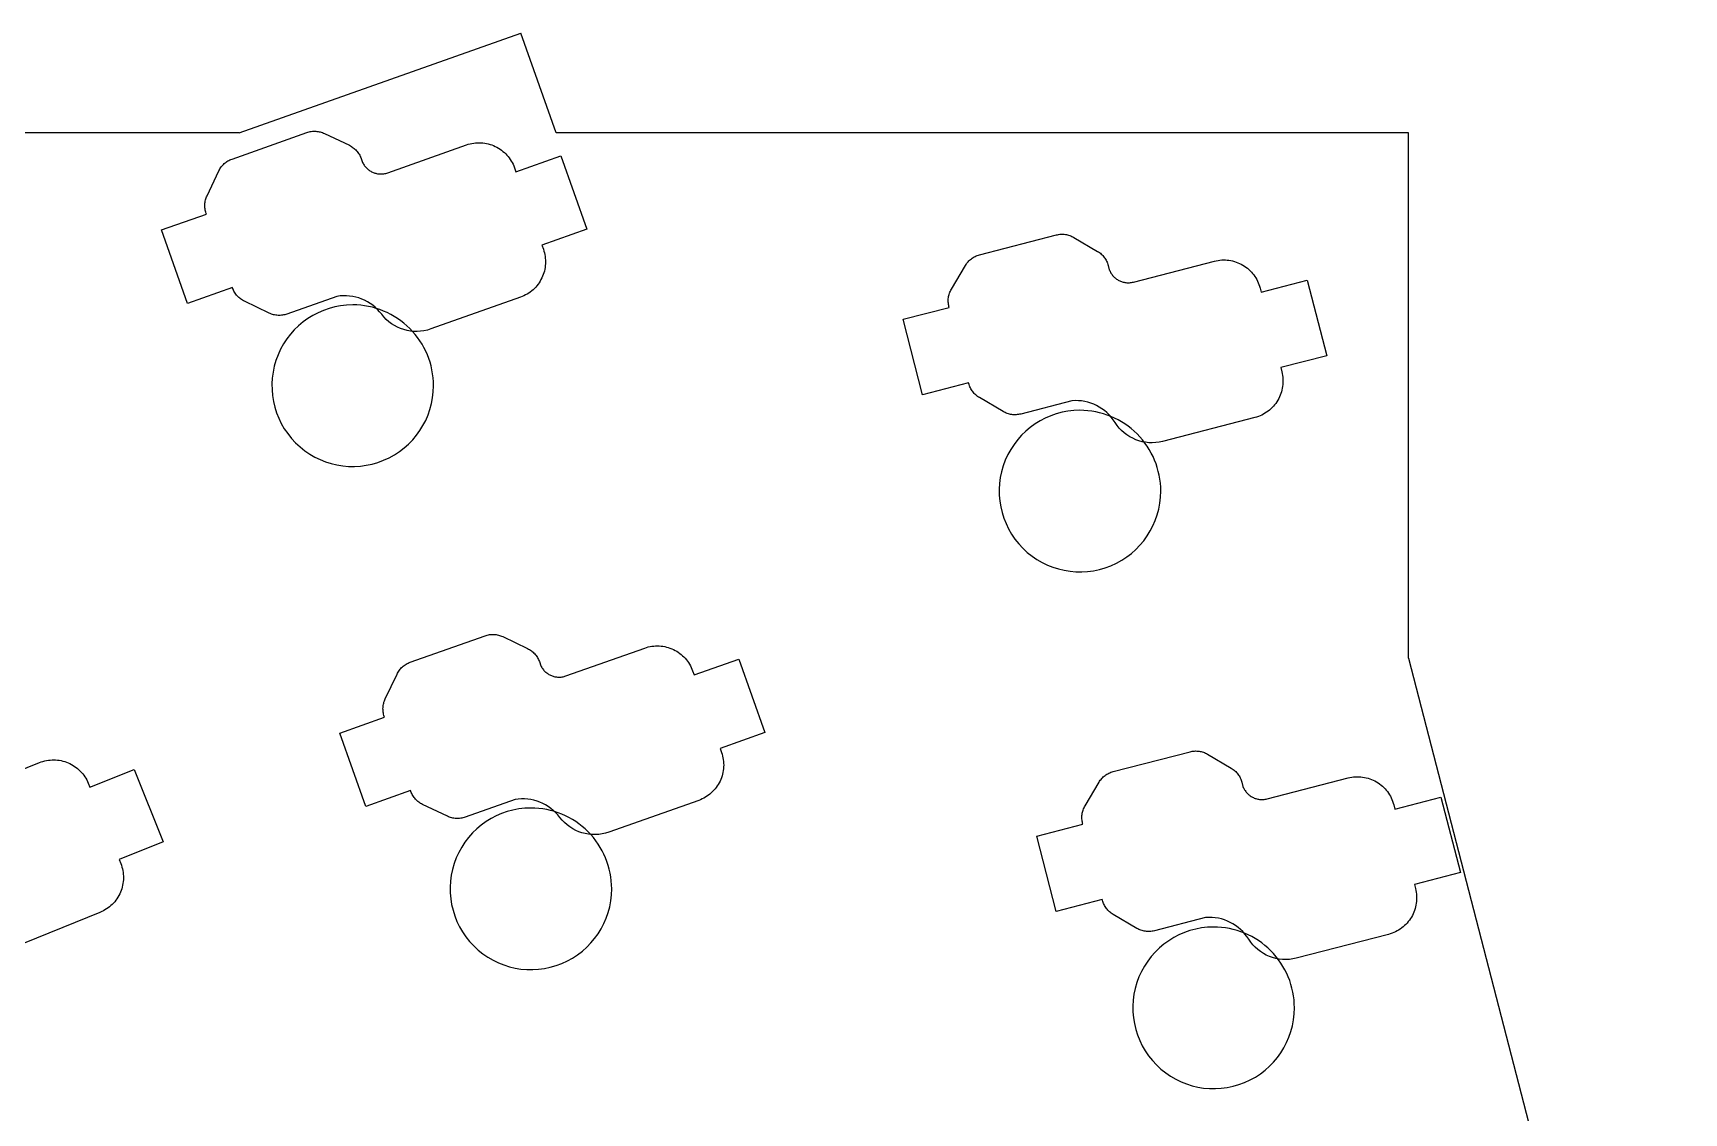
# Model space of a CAD drawing. Header units: millimetres. Extents: x 88 to 341, y 125 to 249.
# Drawn here: x 283.7 to 340.9, y 211.3 to 248.7 of the extents above; entities that cross this region are included whole.
import ezdxf

# ---------------------------------------------------------------- set-up
doc = ezdxf.new("R2010")
doc.units = ezdxf.units.MM
doc.layers.get('0').update_dxf_attribs({"linetype": 'CONTINUOUS'})

msp = doc.modelspace()

# ---------------------------------------------------------------- linework, layer by layer
at = {"color": 7}
for points in [[(290.8482, 245.2416), (300.6141, 248.6999)], [(290.8482, 245.2416), (300.6141, 248.6999)], [(301.8388, 245.2416), (300.6141, 248.6999)], [(301.8388, 245.2416), (300.6141, 248.6999)], [(290.8482, 245.2416), (138.4039, 245.2416)], [(290.8482, 245.2416), (138.4039, 245.2416)], [(331.3761, 227.0334), (331.3761, 245.2416), (301.8388, 245.2416)], [(331.3761, 227.0334), (331.3761, 245.2416), (301.8388, 245.2416)], [(331.3761, 227.0334), (340.9201, 190.1292)], [(331.3761, 227.0334), (340.9201, 190.1292)], [(281.2397, 222.3279), (283.9285, 223.4142), (283.9889, 223.4369), (284.05, 223.4564), (284.1118, 223.4729), (284.1742, 223.4863), (284.237, 223.4966), (284.3001, 223.5037), (284.3634, 223.5078), (284.4268, 223.5088), (284.4902, 223.5067), (284.5535, 223.5015), (284.6164, 223.4933), (284.679, 223.4819), (284.7412, 223.4674), (284.8027, 223.4499), (284.8635, 223.4292), (284.9234, 223.4055), (284.9822, 223.3789), (285.0392, 223.3495), (285.0946, 223.3174), (285.1481, 223.2828), (285.1998, 223.2456), (285.2495, 223.2061), (285.2972, 223.1642), (285.3427, 223.1201), (285.386, 223.0738), (285.4271, 223.0254), (285.4658, 222.975), (285.502, 222.9227), (285.5357, 222.8685), (285.5668, 222.8126), (285.5952, 222.755), (285.6208, 222.6959), (285.677, 222.5568), (287.2069, 223.1749), (288.2183, 220.6715), (286.6885, 220.0534), (286.7446, 219.9143), (286.7673, 219.8539), (286.7869, 219.7928), (286.8034, 219.731), (286.8167, 219.6686), (286.827, 219.6058), (286.8342, 219.5427), (286.8383, 219.4794), (286.8393, 219.416), (286.8372, 219.3526), (286.832, 219.2894), (286.8237, 219.2264), (286.8123, 219.1638), (286.7979, 219.1017), (286.7803, 219.0401), (286.7597, 218.9793), (286.736, 218.9194), (286.7093, 218.8607), (286.6799, 218.8036), (286.6478, 218.7482), (286.6132, 218.6947), (286.5761, 218.643), (286.5365, 218.5933), (286.4946, 218.5456), (286.4505, 218.5001), (286.4042, 218.4568), (286.3558, 218.4157), (286.3054, 218.377), (286.2531, 218.3408), (286.199, 218.3071), (286.143, 218.276), (286.0855, 218.2476), (286.0263, 218.222), (282.9666, 216.9858)], [(281.2397, 222.3279), (283.9285, 223.4142), (283.9889, 223.4369), (284.05, 223.4564), (284.1118, 223.4729), (284.1742, 223.4863), (284.237, 223.4966), (284.3001, 223.5037), (284.3634, 223.5078), (284.4268, 223.5088), (284.4902, 223.5067), (284.5535, 223.5015), (284.6164, 223.4933), (284.679, 223.4819), (284.7412, 223.4674), (284.8027, 223.4499), (284.8635, 223.4292), (284.9234, 223.4055), (284.9822, 223.3789), (285.0392, 223.3495), (285.0946, 223.3174), (285.1481, 223.2828), (285.1998, 223.2456), (285.2495, 223.2061), (285.2972, 223.1642), (285.3427, 223.1201), (285.386, 223.0738), (285.4271, 223.0254), (285.4658, 222.975), (285.502, 222.9227), (285.5357, 222.8685), (285.5668, 222.8126), (285.5952, 222.755), (285.6208, 222.6959), (285.677, 222.5568), (287.2069, 223.1749), (288.2183, 220.6715), (286.6885, 220.0534), (286.7446, 219.9143), (286.7673, 219.8539), (286.7869, 219.7928), (286.8034, 219.731), (286.8167, 219.6686), (286.827, 219.6058), (286.8342, 219.5427), (286.8383, 219.4794), (286.8393, 219.416), (286.8372, 219.3526), (286.832, 219.2894), (286.8237, 219.2264), (286.8123, 219.1638), (286.7979, 219.1017), (286.7803, 219.0401), (286.7597, 218.9793), (286.736, 218.9194), (286.7093, 218.8607), (286.6799, 218.8036), (286.6478, 218.7482), (286.6132, 218.6947), (286.5761, 218.643), (286.5365, 218.5933), (286.4946, 218.5456), (286.4505, 218.5001), (286.4042, 218.4568), (286.3558, 218.4157), (286.3054, 218.377), (286.2531, 218.3408), (286.199, 218.3071), (286.143, 218.276), (286.0855, 218.2476), (286.0263, 218.222), (282.9666, 216.9858)]]:
    msp.add_lwpolyline(points, dxfattribs=at)
for points in [[(293.5046, 245.295), (293.5435, 245.292), (293.5822, 245.2871), (293.6207, 245.2803), (293.6589, 245.2717), (293.6967, 245.2611), (293.734, 245.2487), (293.7709, 245.2344), (293.8071, 245.2182), (294.6678, 244.8077), (294.7031, 244.7897), (294.7374, 244.7701), (294.7706, 244.7489), (294.8026, 244.7261), (294.8334, 244.7019), (294.8629, 244.6763), (294.8911, 244.6492), (294.9179, 244.6209), (294.9433, 244.5913), (294.9672, 244.5604), (294.9896, 244.5284), (295.0105, 244.4953), (295.0298, 244.4611), (295.0474, 244.4259), (295.0633, 244.3897), (295.0775, 244.3526), (295.1279, 244.2102), (295.1432, 244.1805), (295.1598, 244.1519), (295.1776, 244.1242), (295.1965, 244.0976), (295.2164, 244.0721), (295.2374, 244.0476), (295.2594, 244.0243), (295.2824, 244.0021), (295.3062, 243.981), (295.3309, 243.9611), (295.3564, 243.9424), (295.3827, 243.9248), (295.4096, 243.9085), (295.4373, 243.8934), (295.4655, 243.8796), (295.4944, 243.8671), (295.5237, 243.8558), (295.5536, 243.8459), (295.5839, 243.8373), (295.6145, 243.83), (295.6456, 243.8241), (295.6769, 243.8196), (295.7084, 243.8165), (295.7402, 243.8148), (295.7722, 243.8146), (295.8042, 243.8158), (295.8363, 243.8186), (295.8684, 243.8228), (295.9006, 243.8285), (295.9326, 243.8358), (295.9645, 243.8446), (295.9963, 243.8551), (298.7299, 244.8231), (298.7912, 244.8431), (298.8532, 244.86), (298.9156, 244.8737), (298.9785, 244.8844), (299.0417, 244.8919), (299.1051, 244.8963), (299.1685, 244.8977), (299.2319, 244.8959), (299.2951, 244.891), (299.3581, 244.8831), (299.4206, 244.8721), (299.4827, 244.858), (299.5441, 244.8408), (299.6048, 244.8206), (299.6647, 244.7973), (299.7235, 244.771), (299.781, 244.7418), (299.8368, 244.71), (299.8907, 244.6755), (299.9427, 244.6386), (299.9927, 244.5992), (300.0406, 244.5575), (300.0864, 244.5136), (300.13, 244.4675), (300.1712, 244.4194), (300.2101, 244.3693), (300.2466, 244.3172), (300.2805, 244.2634), (300.3118, 244.2078), (300.3404, 244.1506), (300.3663, 244.0918), (300.3893, 244.0316), (300.4394, 243.8902), (301.9947, 244.441), (302.896, 241.8959), (301.3406, 241.3451), (301.3907, 241.2037), (301.4107, 241.1424), (301.4276, 241.0804), (301.4414, 241.018), (301.452, 240.9551), (301.4595, 240.8919), (301.464, 240.8285), (301.4653, 240.7651), (301.4635, 240.7017), (301.4586, 240.6385), (301.4507, 240.5755), (301.4397, 240.513), (301.4256, 240.4509), (301.4084, 240.3895), (301.3882, 240.3288), (301.365, 240.2689), (301.3386, 240.2101), (301.3094, 240.1526), (301.2776, 240.0968), (301.2431, 240.0429), (301.2062, 239.9909), (301.1668, 239.9409), (301.1252, 239.893), (301.0812, 239.8472), (301.0352, 239.8036), (300.987, 239.7624), (300.9369, 239.7235), (300.8848, 239.687), (300.831, 239.6531), (300.7754, 239.6218), (300.7182, 239.5932), (300.6595, 239.5673), (300.5992, 239.5443), (297.4885, 238.4427), (297.372, 238.4067), (297.2543, 238.3805), (297.1361, 238.3639), (297.0178, 238.3568), (296.9, 238.3591), (296.7832, 238.3705), (296.668, 238.3909), (296.5548, 238.4202), (296.4443, 238.4582), (296.3368, 238.5047), (296.2331, 238.5596), (296.1336, 238.6226), (296.0388, 238.6938), (295.9493, 238.7728), (295.8657, 238.8596), (295.7883, 238.9539), (295.7177, 239.041), (295.642, 239.1223), (295.5613, 239.1976), (295.4762, 239.2669), (295.387, 239.3299), (295.294, 239.3865), (295.1975, 239.4367), (295.098, 239.4802), (294.9959, 239.5168), (294.8913, 239.5466), (294.7848, 239.5693), (294.6766, 239.5847), (294.5672, 239.5928), (294.4569, 239.5933), (294.3459, 239.5863), (294.2348, 239.5714), (292.5047, 238.9587), (292.467, 238.9464), (292.4288, 238.936), (292.3904, 238.9275), (292.3517, 238.921), (292.3128, 238.9163), (292.2738, 238.9136), (292.2348, 238.9128), (292.1958, 238.9139), (292.1569, 238.9169), (292.1181, 238.9218), (292.0796, 238.9286), (292.0414, 238.9372), (292.0036, 238.9478), (291.9663, 238.9602), (291.9295, 238.9746), (291.8932, 238.9907), (291.0326, 239.4013), (290.9972, 239.4192), (290.9629, 239.4388), (290.9297, 239.46), (290.8977, 239.4828), (290.867, 239.507), (290.8375, 239.5326), (290.8093, 239.5597), (290.7825, 239.588), (290.7571, 239.6177), (290.7331, 239.6485), (290.7107, 239.6805), (290.6898, 239.7137), (290.6706, 239.7478), (290.6529, 239.7831), (290.637, 239.8192), (290.6229, 239.8563), (290.6143, 239.8805), (289.0589, 239.3298), (288.1576, 241.8749), (289.713, 242.4257), (289.7044, 242.4499), (289.6921, 242.4877), (289.6817, 242.5258), (289.6732, 242.5642), (289.6667, 242.6029), (289.6621, 242.6418), (289.6593, 242.6808), (289.6585, 242.7198), (289.6596, 242.7588), (289.6626, 242.7978), (289.6675, 242.8365), (289.6743, 242.875), (289.6829, 242.9132), (289.6935, 242.951), (289.7059, 242.9883), (289.7203, 243.0252), (289.7364, 243.0614), (290.147, 243.922), (290.1649, 243.9574), (290.1845, 243.9917), (290.2057, 244.0249), (290.2285, 244.0569), (290.2527, 244.0877), (290.2783, 244.1172), (290.3054, 244.1453), (290.3337, 244.1722), (290.3634, 244.1976), (290.3942, 244.2215), (290.4262, 244.2439), (290.4594, 244.2648), (290.4936, 244.2841), (290.5288, 244.3017), (290.5649, 244.3176), (290.602, 244.3318), (293.1956, 245.2502), (293.2334, 245.2625), (293.2715, 245.2729), (293.3099, 245.2814), (293.3486, 245.2879), (293.3875, 245.2926), (293.4265, 245.2953), (293.4655, 245.2961)], [(293.5046, 245.295), (293.5435, 245.292), (293.5822, 245.2871), (293.6207, 245.2803), (293.6589, 245.2717), (293.6967, 245.2611), (293.734, 245.2487), (293.7709, 245.2344), (293.8071, 245.2182), (294.6678, 244.8077), (294.7031, 244.7897), (294.7374, 244.7701), (294.7706, 244.7489), (294.8026, 244.7261), (294.8334, 244.7019), (294.8629, 244.6763), (294.8911, 244.6492), (294.9179, 244.6209), (294.9433, 244.5913), (294.9672, 244.5604), (294.9896, 244.5284), (295.0105, 244.4953), (295.0298, 244.4611), (295.0474, 244.4259), (295.0633, 244.3897), (295.0775, 244.3526), (295.1279, 244.2102), (295.1432, 244.1805), (295.1598, 244.1519), (295.1776, 244.1242), (295.1965, 244.0976), (295.2164, 244.0721), (295.2374, 244.0476), (295.2594, 244.0243), (295.2824, 244.0021), (295.3062, 243.981), (295.3309, 243.9611), (295.3564, 243.9424), (295.3827, 243.9248), (295.4096, 243.9085), (295.4373, 243.8934), (295.4655, 243.8796), (295.4944, 243.8671), (295.5237, 243.8558), (295.5536, 243.8459), (295.5839, 243.8373), (295.6145, 243.83), (295.6456, 243.8241), (295.6769, 243.8196), (295.7084, 243.8165), (295.7402, 243.8148), (295.7722, 243.8146), (295.8042, 243.8158), (295.8363, 243.8186), (295.8684, 243.8228), (295.9006, 243.8285), (295.9326, 243.8358), (295.9645, 243.8446), (295.9963, 243.8551), (298.7299, 244.8231), (298.7912, 244.8431), (298.8532, 244.86), (298.9156, 244.8737), (298.9785, 244.8844), (299.0417, 244.8919), (299.1051, 244.8963), (299.1685, 244.8977), (299.2319, 244.8959), (299.2951, 244.891), (299.3581, 244.8831), (299.4206, 244.8721), (299.4827, 244.858), (299.5441, 244.8408), (299.6048, 244.8206), (299.6647, 244.7973), (299.7235, 244.771), (299.781, 244.7418), (299.8368, 244.71), (299.8907, 244.6755), (299.9427, 244.6386), (299.9927, 244.5992), (300.0406, 244.5575), (300.0864, 244.5136), (300.13, 244.4675), (300.1712, 244.4194), (300.2101, 244.3693), (300.2466, 244.3172), (300.2805, 244.2634), (300.3118, 244.2078), (300.3404, 244.1506), (300.3663, 244.0918), (300.3893, 244.0316), (300.4394, 243.8902), (301.9947, 244.441), (302.896, 241.8959), (301.3406, 241.3451), (301.3907, 241.2037), (301.4107, 241.1424), (301.4276, 241.0804), (301.4414, 241.018), (301.452, 240.9551), (301.4595, 240.8919), (301.464, 240.8285), (301.4653, 240.7651), (301.4635, 240.7017), (301.4586, 240.6385), (301.4507, 240.5755), (301.4397, 240.513), (301.4256, 240.4509), (301.4084, 240.3895), (301.3882, 240.3288), (301.365, 240.2689), (301.3386, 240.2101), (301.3094, 240.1526), (301.2776, 240.0968), (301.2431, 240.0429), (301.2062, 239.9909), (301.1668, 239.9409), (301.1252, 239.893), (301.0812, 239.8472), (301.0352, 239.8036), (300.987, 239.7624), (300.9369, 239.7235), (300.8848, 239.687), (300.831, 239.6531), (300.7754, 239.6218), (300.7182, 239.5932), (300.6595, 239.5673), (300.5992, 239.5443), (297.4885, 238.4427), (297.372, 238.4067), (297.2543, 238.3805), (297.1361, 238.3639), (297.0178, 238.3568), (296.9, 238.3591), (296.7832, 238.3705), (296.668, 238.3909), (296.5548, 238.4202), (296.4443, 238.4582), (296.3368, 238.5047), (296.2331, 238.5596), (296.1336, 238.6226), (296.0388, 238.6938), (295.9493, 238.7728), (295.8657, 238.8596), (295.7883, 238.9539), (295.7177, 239.041), (295.642, 239.1223), (295.5613, 239.1976), (295.4762, 239.2669), (295.387, 239.3299), (295.294, 239.3865), (295.1975, 239.4367), (295.098, 239.4802), (294.9959, 239.5168), (294.8913, 239.5466), (294.7848, 239.5693), (294.6766, 239.5847), (294.5672, 239.5928), (294.4569, 239.5933), (294.3459, 239.5863), (294.2348, 239.5714), (292.5047, 238.9587), (292.467, 238.9464), (292.4288, 238.936), (292.3904, 238.9275), (292.3517, 238.921), (292.3128, 238.9163), (292.2738, 238.9136), (292.2348, 238.9128), (292.1958, 238.9139), (292.1569, 238.9169), (292.1181, 238.9218), (292.0796, 238.9286), (292.0414, 238.9372), (292.0036, 238.9478), (291.9663, 238.9602), (291.9295, 238.9746), (291.8932, 238.9907), (291.0326, 239.4013), (290.9972, 239.4192), (290.9629, 239.4388), (290.9297, 239.46), (290.8977, 239.4828), (290.867, 239.507), (290.8375, 239.5326), (290.8093, 239.5597), (290.7825, 239.588), (290.7571, 239.6177), (290.7331, 239.6485), (290.7107, 239.6805), (290.6898, 239.7137), (290.6706, 239.7478), (290.6529, 239.7831), (290.637, 239.8192), (290.6229, 239.8563), (290.6143, 239.8805), (289.0589, 239.3298), (288.1576, 241.8749), (289.713, 242.4257), (289.7044, 242.4499), (289.6921, 242.4877), (289.6817, 242.5258), (289.6732, 242.5642), (289.6667, 242.6029), (289.6621, 242.6418), (289.6593, 242.6808), (289.6585, 242.7198), (289.6596, 242.7588), (289.6626, 242.7978), (289.6675, 242.8365), (289.6743, 242.875), (289.6829, 242.9132), (289.6935, 242.951), (289.7059, 242.9883), (289.7203, 243.0252), (289.7364, 243.0614), (290.147, 243.922), (290.1649, 243.9574), (290.1845, 243.9917), (290.2057, 244.0249), (290.2285, 244.0569), (290.2527, 244.0877), (290.2783, 244.1172), (290.3054, 244.1453), (290.3337, 244.1722), (290.3634, 244.1976), (290.3942, 244.2215), (290.4262, 244.2439), (290.4594, 244.2648), (290.4936, 244.2841), (290.5288, 244.3017), (290.5649, 244.3176), (290.602, 244.3318), (293.1956, 245.2502), (293.2334, 245.2625), (293.2715, 245.2729), (293.3099, 245.2814), (293.3486, 245.2879), (293.3875, 245.2926), (293.4265, 245.2953), (293.4655, 245.2961)], [(319.404, 241.7264), (319.443, 241.7238), (319.4818, 241.7194), (319.5203, 241.713), (319.5584, 241.7047), (319.5962, 241.6946), (319.6335, 241.6827), (319.6702, 241.6688), (319.7063, 241.6532), (319.7418, 241.6357), (319.7765, 241.6164), (320.5981, 241.1325), (320.6317, 241.1115), (320.6642, 241.089), (320.6954, 241.065), (320.7253, 241.0395), (320.7538, 241.0127), (320.781, 240.9846), (320.8067, 240.9552), (320.8309, 240.9246), (320.8537, 240.8929), (320.8748, 240.8601), (320.8944, 240.8262), (320.9123, 240.7914), (320.9285, 240.7557), (320.943, 240.719), (320.9557, 240.6816), (320.9666, 240.6435), (321.0044, 240.4972), (321.0171, 240.4663), (321.0311, 240.4363), (321.0464, 240.4072), (321.0629, 240.3791), (321.0805, 240.3519), (321.0993, 240.3257), (321.1192, 240.3005), (321.1401, 240.2764), (321.162, 240.2533), (321.1849, 240.2314), (321.2087, 240.2105), (321.2333, 240.1907), (321.2587, 240.1721), (321.285, 240.1547), (321.3119, 240.1384), (321.3396, 240.1234), (321.3678, 240.1097), (321.3967, 240.0972), (321.4261, 240.0859), (321.456, 240.076), (321.4864, 240.0675), (321.5172, 240.0602), (321.5484, 240.0544), (321.5799, 240.05), (321.6117, 240.047), (321.6437, 240.0454), (321.676, 240.0453), (321.7083, 240.0467), (321.7408, 240.0496), (321.7734, 240.0541), (321.8059, 240.0601), (321.8385, 240.0677), (324.6461, 240.7938), (324.7089, 240.8084), (324.7721, 240.8198), (324.8355, 240.8281), (324.8991, 240.8332), (324.9627, 240.8352), (325.0262, 240.8341), (325.0895, 240.8299), (325.1525, 240.8226), (325.2151, 240.8122), (325.2771, 240.7988), (325.3385, 240.7824), (325.3991, 240.7629), (325.4588, 240.7405), (325.5175, 240.7151), (325.5751, 240.6867), (325.6314, 240.6553), (325.6861, 240.6212), (325.7389, 240.5846), (325.7896, 240.5456), (325.8382, 240.5043), (325.8845, 240.4607), (325.9287, 240.415), (325.9704, 240.3673), (326.0098, 240.3176), (326.0467, 240.266), (326.0811, 240.2127), (326.1129, 240.1577), (326.142, 240.1011), (326.1683, 240.043), (326.1919, 239.9835), (326.2125, 239.9227), (326.2302, 239.8607), (326.2678, 239.7155), (327.8652, 240.1286), (328.5412, 237.5146), (326.9438, 237.1015), (326.9813, 236.9563), (326.9959, 236.8935), (327.0073, 236.8303), (327.0156, 236.7669), (327.0207, 236.7033), (327.0227, 236.6397), (327.0216, 236.5762), (327.0174, 236.5129), (327.0101, 236.4499), (326.9997, 236.3873), (326.9863, 236.3253), (326.9699, 236.2639), (326.9505, 236.2033), (326.928, 236.1436), (326.9026, 236.0849), (326.8742, 236.0273), (326.8429, 235.971), (326.8088, 235.9163), (326.7722, 235.8635), (326.7332, 235.8128), (326.6918, 235.7642), (326.6483, 235.7179), (326.6026, 235.6737), (326.5548, 235.6319), (326.5051, 235.5926), (326.4535, 235.5556), (326.4002, 235.5213), (326.3452, 235.4895), (326.2886, 235.4604), (326.2305, 235.434), (326.171, 235.4105), (326.1102, 235.3899), (326.0482, 235.3722), (322.8534, 234.5459), (322.7341, 234.5202), (322.6146, 234.5043), (322.4954, 234.4981), (322.377, 234.5014), (322.2598, 234.5139), (322.1444, 234.5354), (322.0314, 234.5658), (321.9212, 234.6049), (321.8144, 234.6523), (321.7115, 234.708), (321.6129, 234.7717), (321.5193, 234.8432), (321.4311, 234.9224), (321.3488, 235.0089), (321.273, 235.1026), (321.2042, 235.2033), (321.1415, 235.2962), (321.0731, 235.3838), (320.9993, 235.4659), (320.9205, 235.5423), (320.8371, 235.6129), (320.7494, 235.6774), (320.6577, 235.7358), (320.5624, 235.7878), (320.4638, 235.8332), (320.3622, 235.8719), (320.2581, 235.9038), (320.1517, 235.9286), (320.0434, 235.9462), (319.9335, 235.9564), (319.8224, 235.959), (319.7104, 235.9539), (317.9335, 235.4943), (317.8948, 235.4853), (317.8559, 235.4783), (317.8169, 235.4732), (317.7778, 235.4701), (317.7386, 235.4688), (317.6995, 235.4695), (317.6606, 235.4721), (317.6218, 235.4766), (317.5833, 235.483), (317.5451, 235.4912), (317.5074, 235.5013), (317.4701, 235.5133), (317.4334, 235.5271), (317.3972, 235.5428), (317.3618, 235.5602), (317.3271, 235.5795), (316.5055, 236.0635), (316.4718, 236.0845), (316.4394, 236.107), (316.4082, 236.131), (316.3783, 236.1564), (316.3497, 236.1832), (316.3226, 236.2114), (316.2969, 236.2407), (316.2726, 236.2713), (316.2499, 236.3031), (316.2288, 236.3359), (316.2092, 236.3697), (316.1913, 236.4046), (316.1751, 236.4403), (316.1606, 236.4769), (316.1479, 236.5143), (316.137, 236.5525), (316.1306, 236.5774), (314.5331, 236.1643), (313.8571, 238.7783), (315.4546, 239.1914), (315.4481, 239.2163), (315.4391, 239.255), (315.4321, 239.2938), (315.427, 239.3329), (315.4239, 239.372), (315.4226, 239.4111), (315.4233, 239.4502), (315.4259, 239.4892), (315.4304, 239.528), (315.4368, 239.5665), (315.445, 239.6046), (315.4551, 239.6424), (315.4671, 239.6797), (315.4809, 239.7164), (315.4966, 239.7525), (315.514, 239.788), (315.5333, 239.8226), (316.0173, 240.6443), (316.0383, 240.6779), (316.0608, 240.7104), (316.0848, 240.7416), (316.1102, 240.7715), (316.137, 240.8), (316.1652, 240.8272), (316.1946, 240.8529), (316.2251, 240.8771), (316.2569, 240.8999), (316.2897, 240.921), (316.3235, 240.9406), (316.3584, 240.9585), (316.3941, 240.9747), (316.4307, 240.9892), (316.4681, 241.0019), (316.5063, 241.0127), (319.1701, 241.7017), (319.2088, 241.7106), (319.2477, 241.7177), (319.2867, 241.7227), (319.3258, 241.7259), (319.3649, 241.7271)], [(319.404, 241.7264), (319.443, 241.7238), (319.4818, 241.7194), (319.5203, 241.713), (319.5584, 241.7047), (319.5962, 241.6946), (319.6335, 241.6827), (319.6702, 241.6688), (319.7063, 241.6532), (319.7418, 241.6357), (319.7765, 241.6164), (320.5981, 241.1325), (320.6317, 241.1115), (320.6642, 241.089), (320.6954, 241.065), (320.7253, 241.0395), (320.7538, 241.0127), (320.781, 240.9846), (320.8067, 240.9552), (320.8309, 240.9246), (320.8537, 240.8929), (320.8748, 240.8601), (320.8944, 240.8262), (320.9123, 240.7914), (320.9285, 240.7557), (320.943, 240.719), (320.9557, 240.6816), (320.9666, 240.6435), (321.0044, 240.4972), (321.0171, 240.4663), (321.0311, 240.4363), (321.0464, 240.4072), (321.0629, 240.3791), (321.0805, 240.3519), (321.0993, 240.3257), (321.1192, 240.3005), (321.1401, 240.2764), (321.162, 240.2533), (321.1849, 240.2314), (321.2087, 240.2105), (321.2333, 240.1907), (321.2587, 240.1721), (321.285, 240.1547), (321.3119, 240.1384), (321.3396, 240.1234), (321.3678, 240.1097), (321.3967, 240.0972), (321.4261, 240.0859), (321.456, 240.076), (321.4864, 240.0675), (321.5172, 240.0602), (321.5484, 240.0544), (321.5799, 240.05), (321.6117, 240.047), (321.6437, 240.0454), (321.676, 240.0453), (321.7083, 240.0467), (321.7408, 240.0496), (321.7734, 240.0541), (321.8059, 240.0601), (321.8385, 240.0677), (324.6461, 240.7938), (324.7089, 240.8084), (324.7721, 240.8198), (324.8355, 240.8281), (324.8991, 240.8332), (324.9627, 240.8352), (325.0262, 240.8341), (325.0895, 240.8299), (325.1525, 240.8226), (325.2151, 240.8122), (325.2771, 240.7988), (325.3385, 240.7824), (325.3991, 240.7629), (325.4588, 240.7405), (325.5175, 240.7151), (325.5751, 240.6867), (325.6314, 240.6553), (325.6861, 240.6212), (325.7389, 240.5846), (325.7896, 240.5456), (325.8382, 240.5043), (325.8845, 240.4607), (325.9287, 240.415), (325.9704, 240.3673), (326.0098, 240.3176), (326.0467, 240.266), (326.0811, 240.2127), (326.1129, 240.1577), (326.142, 240.1011), (326.1683, 240.043), (326.1919, 239.9835), (326.2125, 239.9227), (326.2302, 239.8607), (326.2678, 239.7155), (327.8652, 240.1286), (328.5412, 237.5146), (326.9438, 237.1015), (326.9813, 236.9563), (326.9959, 236.8935), (327.0073, 236.8303), (327.0156, 236.7669), (327.0207, 236.7033), (327.0227, 236.6397), (327.0216, 236.5762), (327.0174, 236.5129), (327.0101, 236.4499), (326.9997, 236.3873), (326.9863, 236.3253), (326.9699, 236.2639), (326.9505, 236.2033), (326.928, 236.1436), (326.9026, 236.0849), (326.8742, 236.0273), (326.8429, 235.971), (326.8088, 235.9163), (326.7722, 235.8635), (326.7332, 235.8128), (326.6918, 235.7642), (326.6483, 235.7179), (326.6026, 235.6737), (326.5548, 235.6319), (326.5051, 235.5926), (326.4535, 235.5556), (326.4002, 235.5213), (326.3452, 235.4895), (326.2886, 235.4604), (326.2305, 235.434), (326.171, 235.4105), (326.1102, 235.3899), (326.0482, 235.3722), (322.8534, 234.5459), (322.7341, 234.5202), (322.6146, 234.5043), (322.4954, 234.4981), (322.377, 234.5014), (322.2598, 234.5139), (322.1444, 234.5354), (322.0314, 234.5658), (321.9212, 234.6049), (321.8144, 234.6523), (321.7115, 234.708), (321.6129, 234.7717), (321.5193, 234.8432), (321.4311, 234.9224), (321.3488, 235.0089), (321.273, 235.1026), (321.2042, 235.2033), (321.1415, 235.2962), (321.0731, 235.3838), (320.9993, 235.4659), (320.9205, 235.5423), (320.8371, 235.6129), (320.7494, 235.6774), (320.6577, 235.7358), (320.5624, 235.7878), (320.4638, 235.8332), (320.3622, 235.8719), (320.2581, 235.9038), (320.1517, 235.9286), (320.0434, 235.9462), (319.9335, 235.9564), (319.8224, 235.959), (319.7104, 235.9539), (317.9335, 235.4943), (317.8948, 235.4853), (317.8559, 235.4783), (317.8169, 235.4732), (317.7778, 235.4701), (317.7386, 235.4688), (317.6995, 235.4695), (317.6606, 235.4721), (317.6218, 235.4766), (317.5833, 235.483), (317.5451, 235.4912), (317.5074, 235.5013), (317.4701, 235.5133), (317.4334, 235.5271), (317.3972, 235.5428), (317.3618, 235.5602), (317.3271, 235.5795), (316.5055, 236.0635), (316.4718, 236.0845), (316.4394, 236.107), (316.4082, 236.131), (316.3783, 236.1564), (316.3497, 236.1832), (316.3226, 236.2114), (316.2969, 236.2407), (316.2726, 236.2713), (316.2499, 236.3031), (316.2288, 236.3359), (316.2092, 236.3697), (316.1913, 236.4046), (316.1751, 236.4403), (316.1606, 236.4769), (316.1479, 236.5143), (316.137, 236.5525), (316.1306, 236.5774), (314.5331, 236.1643), (313.8571, 238.7783), (315.4546, 239.1914), (315.4481, 239.2163), (315.4391, 239.255), (315.4321, 239.2938), (315.427, 239.3329), (315.4239, 239.372), (315.4226, 239.4111), (315.4233, 239.4502), (315.4259, 239.4892), (315.4304, 239.528), (315.4368, 239.5665), (315.445, 239.6046), (315.4551, 239.6424), (315.4671, 239.6797), (315.4809, 239.7164), (315.4966, 239.7525), (315.514, 239.788), (315.5333, 239.8226), (316.0173, 240.6443), (316.0383, 240.6779), (316.0608, 240.7104), (316.0848, 240.7416), (316.1102, 240.7715), (316.137, 240.8), (316.1652, 240.8272), (316.1946, 240.8529), (316.2251, 240.8771), (316.2569, 240.8999), (316.2897, 240.921), (316.3235, 240.9406), (316.3584, 240.9585), (316.3941, 240.9747), (316.4307, 240.9892), (316.4681, 241.0019), (316.5063, 241.0127), (319.1701, 241.7017), (319.2088, 241.7106), (319.2477, 241.7177), (319.2867, 241.7227), (319.3258, 241.7259), (319.3649, 241.7271)], [(294.7842, 239.2773)], [(294.7842, 239.2773)], [(319.988, 235.6237)], [(319.988, 235.6237)], [(299.68, 227.8561), (299.7189, 227.8531), (299.7576, 227.8483), (299.7961, 227.8415), (299.8343, 227.8328), (299.8721, 227.8222), (299.9095, 227.8098), (299.9463, 227.7955), (299.9825, 227.7793), (300.8432, 227.3688), (300.8786, 227.3508), (300.9129, 227.3312), (300.946, 227.31), (300.978, 227.2873), (301.0088, 227.2631), (301.0383, 227.2374), (301.0665, 227.2104), (301.0933, 227.182), (301.1187, 227.1524), (301.1426, 227.1215), (301.1651, 227.0895), (301.1859, 227.0564), (301.2052, 227.0222), (301.2228, 226.987), (301.2387, 226.9508), (301.2529, 226.9138), (301.3033, 226.7713), (301.3187, 226.7417), (301.3353, 226.713), (301.353, 226.6853), (301.3719, 226.6588), (301.3919, 226.6332), (301.4129, 226.6088), (301.4349, 226.5854), (301.4578, 226.5632), (301.4816, 226.5422), (301.5063, 226.5222), (301.5318, 226.5035), (301.5581, 226.486), (301.5851, 226.4697), (301.6127, 226.4546), (301.641, 226.4408), (301.6698, 226.4282), (301.6992, 226.417), (301.729, 226.407), (301.7593, 226.3984), (301.79, 226.3911), (301.821, 226.3852), (301.8523, 226.3807), (301.8839, 226.3776), (301.9156, 226.376), (301.9476, 226.3757), (301.9796, 226.377), (302.0117, 226.3797), (302.0439, 226.3839), (302.076, 226.3897), (302.108, 226.3969), (302.1399, 226.4058), (302.1717, 226.4162), (304.9053, 227.3842), (304.9666, 227.4042), (305.0286, 227.4211), (305.0911, 227.4349), (305.1539, 227.4455), (305.2171, 227.453), (305.2805, 227.4575), (305.3439, 227.4588), (305.4073, 227.457), (305.4706, 227.4521), (305.5335, 227.4442), (305.5961, 227.4332), (305.6581, 227.4191), (305.7196, 227.4019), (305.7802, 227.3817), (305.8401, 227.3585), (305.899, 227.3322), (305.9565, 227.303), (306.0122, 227.2711), (306.0661, 227.2367), (306.1181, 227.1997), (306.1681, 227.1603), (306.216, 227.1187), (306.2618, 227.0747), (306.3054, 227.0287), (306.3467, 226.9805), (306.3855, 226.9304), (306.422, 226.8784), (306.4559, 226.8245), (306.4872, 226.7689), (306.5158, 226.7117), (306.5417, 226.653), (306.5647, 226.5927), (306.6148, 226.4513), (308.1702, 227.0021), (309.0714, 224.457), (307.5161, 223.9062), (307.5661, 223.7648), (307.5862, 223.7035), (307.603, 223.6416), (307.6168, 223.5791), (307.6274, 223.5162), (307.635, 223.453), (307.6394, 223.3897), (307.6407, 223.3262), (307.6389, 223.2628), (307.6341, 223.1996), (307.6261, 223.1367), (307.6151, 223.0741), (307.601, 223.012), (307.5839, 222.9506), (307.5636, 222.8899), (307.5404, 222.8301), (307.5141, 222.7712), (307.4849, 222.7137), (307.453, 222.658), (307.4186, 222.6041), (307.3816, 222.5521), (307.3423, 222.5021), (307.3006, 222.4541), (307.2567, 222.4084), (307.2106, 222.3648), (307.1624, 222.3235), (307.1123, 222.2846), (307.0603, 222.2482), (307.0064, 222.2143), (306.9509, 222.1829), (306.8937, 222.1543), (306.8349, 222.1285), (306.7747, 222.1054), (303.6639, 221.0039), (303.5474, 220.9678), (303.4298, 220.9416), (303.3115, 220.925), (303.1932, 220.9179), (303.0754, 220.9202), (302.9586, 220.9316), (302.8434, 220.952), (302.7302, 220.9813), (302.6197, 221.0193), (302.5123, 221.0658), (302.4085, 221.1207), (302.309, 221.1838), (302.2143, 221.2549), (302.1248, 221.3339), (302.0411, 221.4207), (301.9638, 221.515), (301.8932, 221.6021), (301.8174, 221.6834), (301.7368, 221.7587), (301.6517, 221.828), (301.5624, 221.891), (301.4694, 221.9477), (301.373, 221.9978), (301.2735, 222.0413), (301.1713, 222.078), (301.0667, 222.1077), (300.9602, 222.1304), (300.8521, 222.1458), (300.7426, 222.1539), (300.6323, 222.1545), (300.5214, 222.1474), (300.4103, 222.1325), (298.6801, 221.5198), (298.6424, 221.5075), (298.6043, 221.4971), (298.5658, 221.4887), (298.5271, 221.4821), (298.4882, 221.4775), (298.4492, 221.4748), (298.4102, 221.4739), (298.3712, 221.475), (298.3323, 221.478), (298.2935, 221.4829), (298.255, 221.4897), (298.2169, 221.4984), (298.1791, 221.5089), (298.1417, 221.5214), (298.1049, 221.5357), (298.0687, 221.5519), (297.208, 221.9624), (297.1726, 221.9804), (297.1383, 222), (297.1051, 222.0212), (297.0731, 222.0439), (297.0424, 222.0681), (297.0129, 222.0938), (296.9847, 222.1208), (296.9579, 222.1492), (296.9325, 222.1788), (296.9086, 222.2096), (296.8861, 222.2417), (296.8653, 222.2748), (296.846, 222.309), (296.8284, 222.3442), (296.8125, 222.3803), (296.7983, 222.4174), (296.7897, 222.4417), (295.2343, 221.8909), (294.3331, 224.436), (295.8884, 224.9868), (295.8798, 225.0111), (295.8675, 225.0488), (295.8571, 225.0869), (295.8487, 225.1254), (295.8421, 225.1641), (295.8375, 225.2029), (295.8348, 225.2419), (295.8339, 225.281), (295.835, 225.32), (295.838, 225.3589), (295.8429, 225.3976), (295.8497, 225.4361), (295.8584, 225.4743), (295.8689, 225.5121), (295.8814, 225.5495), (295.8957, 225.5863), (295.9119, 225.6225), (296.3224, 226.4832), (296.3404, 226.5186), (296.36, 226.5529), (296.3812, 226.586), (296.4039, 226.618), (296.4281, 226.6488), (296.4538, 226.6783), (296.4808, 226.7065), (296.5092, 226.7333), (296.5388, 226.7587), (296.5696, 226.7826), (296.6017, 226.8051), (296.6348, 226.8259), (296.669, 226.8452), (296.7042, 226.8628), (296.7403, 226.8787), (296.7774, 226.8929), (299.3711, 227.8113), (299.4088, 227.8237), (299.4469, 227.8341), (299.4853, 227.8425), (299.524, 227.8491), (299.5629, 227.8537), (299.6019, 227.8564), (299.641, 227.8572)], [(299.68, 227.8561), (299.7189, 227.8531), (299.7576, 227.8483), (299.7961, 227.8415), (299.8343, 227.8328), (299.8721, 227.8222), (299.9095, 227.8098), (299.9463, 227.7955), (299.9825, 227.7793), (300.8432, 227.3688), (300.8786, 227.3508), (300.9129, 227.3312), (300.946, 227.31), (300.978, 227.2873), (301.0088, 227.2631), (301.0383, 227.2374), (301.0665, 227.2104), (301.0933, 227.182), (301.1187, 227.1524), (301.1426, 227.1215), (301.1651, 227.0895), (301.1859, 227.0564), (301.2052, 227.0222), (301.2228, 226.987), (301.2387, 226.9508), (301.2529, 226.9138), (301.3033, 226.7713), (301.3187, 226.7417), (301.3353, 226.713), (301.353, 226.6853), (301.3719, 226.6588), (301.3919, 226.6332), (301.4129, 226.6088), (301.4349, 226.5854), (301.4578, 226.5632), (301.4816, 226.5422), (301.5063, 226.5222), (301.5318, 226.5035), (301.5581, 226.486), (301.5851, 226.4697), (301.6127, 226.4546), (301.641, 226.4408), (301.6698, 226.4282), (301.6992, 226.417), (301.729, 226.407), (301.7593, 226.3984), (301.79, 226.3911), (301.821, 226.3852), (301.8523, 226.3807), (301.8839, 226.3776), (301.9156, 226.376), (301.9476, 226.3757), (301.9796, 226.377), (302.0117, 226.3797), (302.0439, 226.3839), (302.076, 226.3897), (302.108, 226.3969), (302.1399, 226.4058), (302.1717, 226.4162), (304.9053, 227.3842), (304.9666, 227.4042), (305.0286, 227.4211), (305.0911, 227.4349), (305.1539, 227.4455), (305.2171, 227.453), (305.2805, 227.4575), (305.3439, 227.4588), (305.4073, 227.457), (305.4706, 227.4521), (305.5335, 227.4442), (305.5961, 227.4332), (305.6581, 227.4191), (305.7196, 227.4019), (305.7802, 227.3817), (305.8401, 227.3585), (305.899, 227.3322), (305.9565, 227.303), (306.0122, 227.2711), (306.0661, 227.2367), (306.1181, 227.1997), (306.1681, 227.1603), (306.216, 227.1187), (306.2618, 227.0747), (306.3054, 227.0287), (306.3467, 226.9805), (306.3855, 226.9304), (306.422, 226.8784), (306.4559, 226.8245), (306.4872, 226.7689), (306.5158, 226.7117), (306.5417, 226.653), (306.5647, 226.5927), (306.6148, 226.4513), (308.1702, 227.0021), (309.0714, 224.457), (307.5161, 223.9062), (307.5661, 223.7648), (307.5862, 223.7035), (307.603, 223.6416), (307.6168, 223.5791), (307.6274, 223.5162), (307.635, 223.453), (307.6394, 223.3897), (307.6407, 223.3262), (307.6389, 223.2628), (307.6341, 223.1996), (307.6261, 223.1367), (307.6151, 223.0741), (307.601, 223.012), (307.5839, 222.9506), (307.5636, 222.8899), (307.5404, 222.8301), (307.5141, 222.7712), (307.4849, 222.7137), (307.453, 222.658), (307.4186, 222.6041), (307.3816, 222.5521), (307.3423, 222.5021), (307.3006, 222.4541), (307.2567, 222.4084), (307.2106, 222.3648), (307.1624, 222.3235), (307.1123, 222.2846), (307.0603, 222.2482), (307.0064, 222.2143), (306.9509, 222.1829), (306.8937, 222.1543), (306.8349, 222.1285), (306.7747, 222.1054), (303.6639, 221.0039), (303.5474, 220.9678), (303.4298, 220.9416), (303.3115, 220.925), (303.1932, 220.9179), (303.0754, 220.9202), (302.9586, 220.9316), (302.8434, 220.952), (302.7302, 220.9813), (302.6197, 221.0193), (302.5123, 221.0658), (302.4085, 221.1207), (302.309, 221.1838), (302.2143, 221.2549), (302.1248, 221.3339), (302.0411, 221.4207), (301.9638, 221.515), (301.8932, 221.6021), (301.8174, 221.6834), (301.7368, 221.7587), (301.6517, 221.828), (301.5624, 221.891), (301.4694, 221.9477), (301.373, 221.9978), (301.2735, 222.0413), (301.1713, 222.078), (301.0667, 222.1077), (300.9602, 222.1304), (300.8521, 222.1458), (300.7426, 222.1539), (300.6323, 222.1545), (300.5214, 222.1474), (300.4103, 222.1325), (298.6801, 221.5198), (298.6424, 221.5075), (298.6043, 221.4971), (298.5658, 221.4887), (298.5271, 221.4821), (298.4882, 221.4775), (298.4492, 221.4748), (298.4102, 221.4739), (298.3712, 221.475), (298.3323, 221.478), (298.2935, 221.4829), (298.255, 221.4897), (298.2169, 221.4984), (298.1791, 221.5089), (298.1417, 221.5214), (298.1049, 221.5357), (298.0687, 221.5519), (297.208, 221.9624), (297.1726, 221.9804), (297.1383, 222), (297.1051, 222.0212), (297.0731, 222.0439), (297.0424, 222.0681), (297.0129, 222.0938), (296.9847, 222.1208), (296.9579, 222.1492), (296.9325, 222.1788), (296.9086, 222.2096), (296.8861, 222.2417), (296.8653, 222.2748), (296.846, 222.309), (296.8284, 222.3442), (296.8125, 222.3803), (296.7983, 222.4174), (296.7897, 222.4417), (295.2343, 221.8909), (294.3331, 224.436), (295.8884, 224.9868), (295.8798, 225.0111), (295.8675, 225.0488), (295.8571, 225.0869), (295.8487, 225.1254), (295.8421, 225.1641), (295.8375, 225.2029), (295.8348, 225.2419), (295.8339, 225.281), (295.835, 225.32), (295.838, 225.3589), (295.8429, 225.3976), (295.8497, 225.4361), (295.8584, 225.4743), (295.8689, 225.5121), (295.8814, 225.5495), (295.8957, 225.5863), (295.9119, 225.6225), (296.3224, 226.4832), (296.3404, 226.5186), (296.36, 226.5529), (296.3812, 226.586), (296.4039, 226.618), (296.4281, 226.6488), (296.4538, 226.6783), (296.4808, 226.7065), (296.5092, 226.7333), (296.5388, 226.7587), (296.5696, 226.7826), (296.6017, 226.8051), (296.6348, 226.8259), (296.669, 226.8452), (296.7042, 226.8628), (296.7403, 226.8787), (296.7774, 226.8929), (299.3711, 227.8113), (299.4088, 227.8237), (299.4469, 227.8341), (299.4853, 227.8425), (299.524, 227.8491), (299.5629, 227.8537), (299.6019, 227.8564), (299.641, 227.8572)], [(324.0361, 223.8157), (324.075, 223.8131), (324.1138, 223.8086), (324.1523, 223.8022), (324.1905, 223.794), (324.2282, 223.7839), (324.2655, 223.7719), (324.3022, 223.7581), (324.3384, 223.7425), (324.3738, 223.725), (324.4085, 223.7057), (325.2301, 223.2217), (325.2638, 223.2008), (325.2962, 223.1782), (325.3274, 223.1542), (325.3573, 223.1288), (325.3859, 223.102), (325.413, 223.0739), (325.4387, 223.0445), (325.463, 223.0139), (325.4857, 222.9822), (325.5068, 222.9493), (325.5264, 222.9155), (325.5443, 222.8807), (325.5605, 222.8449), (325.575, 222.8083), (325.5877, 222.7709), (325.5986, 222.7327), (325.6364, 222.5865), (325.6491, 222.5556), (325.6631, 222.5256), (325.6784, 222.4965), (325.6949, 222.4683), (325.7126, 222.4412), (325.7314, 222.415), (325.7512, 222.3898), (325.7722, 222.3657), (325.7941, 222.3426), (325.8169, 222.3206), (325.8407, 222.2997), (325.8653, 222.28), (325.8908, 222.2614), (325.917, 222.2439), (325.9439, 222.2277), (325.9716, 222.2127), (325.9999, 222.1989), (326.0287, 222.1864), (326.0581, 222.1752), (326.0881, 222.1653), (326.1185, 222.1567), (326.1493, 222.1495), (326.1804, 222.1437), (326.2119, 222.1392), (326.2437, 222.1362), (326.2758, 222.1347), (326.308, 222.1346), (326.3404, 222.136), (326.3729, 222.1389), (326.4054, 222.1434), (326.438, 222.1494), (326.4705, 222.157), (329.2781, 222.8831), (329.341, 222.8977), (329.4041, 222.9091), (329.4676, 222.9174), (329.5311, 222.9225), (329.5947, 222.9245), (329.6583, 222.9233), (329.7216, 222.9191), (329.7846, 222.9118), (329.8471, 222.9015), (329.9091, 222.8881), (329.9705, 222.8717), (330.0311, 222.8522), (330.0908, 222.8298), (330.1495, 222.8043), (330.2071, 222.776), (330.2634, 222.7446), (330.3182, 222.7105), (330.3709, 222.6739), (330.4216, 222.6349), (330.4702, 222.5936), (330.5166, 222.55), (330.5607, 222.5043), (330.6025, 222.4566), (330.6419, 222.4069), (330.6788, 222.3553), (330.7132, 222.302), (330.7449, 222.247), (330.774, 222.1904), (330.8004, 222.1323), (330.8239, 222.0728), (330.8445, 222.012), (330.8622, 221.95), (330.8998, 221.8048), (332.4972, 222.2179), (333.1733, 219.6039), (331.5758, 219.1908), (331.6134, 219.0455), (331.628, 218.9827), (331.6394, 218.9196), (331.6476, 218.8561), (331.6528, 218.7925), (331.6547, 218.7289), (331.6536, 218.6654), (331.6494, 218.6021), (331.6421, 218.5391), (331.6318, 218.4766), (331.6184, 218.4145), (331.6019, 218.3532), (331.5825, 218.2926), (331.56, 218.2329), (331.5346, 218.1742), (331.5062, 218.1166), (331.4749, 218.0603), (331.4408, 218.0055), (331.4042, 217.9528), (331.3652, 217.9021), (331.3238, 217.8535), (331.2803, 217.8071), (331.2346, 217.763), (331.1868, 217.7212), (331.1371, 217.6818), (331.0856, 217.6449), (331.0322, 217.6105), (330.9772, 217.5788), (330.9206, 217.5497), (330.8626, 217.5233), (330.8031, 217.4998), (330.7423, 217.4791), (330.6803, 217.4615), (327.4854, 216.6352), (327.3662, 216.6095), (327.2467, 216.5936), (327.1274, 216.5874), (327.009, 216.5906), (326.8918, 216.6031), (326.7765, 216.6247), (326.6634, 216.6551), (326.5533, 216.6941), (326.4464, 216.7416), (326.3435, 216.7973), (326.2449, 216.861), (326.1513, 216.9325), (326.0631, 217.0116), (325.9808, 217.0982), (325.905, 217.1919), (325.8362, 217.2926), (325.7735, 217.3855), (325.7051, 217.4731), (325.6313, 217.5552), (325.5526, 217.6316), (325.4692, 217.7021), (325.3814, 217.7667), (325.2897, 217.825), (325.1944, 217.877), (325.0958, 217.9225), (324.9943, 217.9612), (324.8901, 217.9931), (324.7837, 218.0179), (324.6754, 218.0355), (324.5655, 218.0456), (324.4544, 218.0483), (324.3424, 218.0431), (322.5655, 217.5836), (322.5268, 217.5746), (322.488, 217.5676), (322.4489, 217.5625), (322.4098, 217.5593), (322.3707, 217.5581), (322.3316, 217.5588), (322.2926, 217.5614), (322.2538, 217.5659), (322.2153, 217.5722), (322.1772, 217.5805), (322.1394, 217.5906), (322.1021, 217.6026), (322.0654, 217.6164), (322.0293, 217.632), (321.9938, 217.6495), (321.9592, 217.6688), (321.1375, 218.1527), (321.1039, 218.1737), (321.0714, 218.1963), (321.0402, 218.2203), (321.0103, 218.2457), (320.9818, 218.2725), (320.9546, 218.3006), (320.9289, 218.33), (320.9047, 218.3606), (320.8819, 218.3923), (320.8608, 218.4251), (320.8412, 218.459), (320.8233, 218.4938), (320.8071, 218.5296), (320.7926, 218.5662), (320.7799, 218.6036), (320.7691, 218.6417), (320.7626, 218.6667), (319.1652, 218.2535), (318.4891, 220.8675), (320.0866, 221.2807), (320.0801, 221.3056), (320.0712, 221.3442), (320.0641, 221.3831), (320.0591, 221.4221), (320.0559, 221.4613), (320.0547, 221.5004), (320.0554, 221.5395), (320.058, 221.5785), (320.0624, 221.6172), (320.0688, 221.6557), (320.0771, 221.6939), (320.0872, 221.7316), (320.0991, 221.7689), (320.113, 221.8057), (320.1286, 221.8418), (320.1461, 221.8772), (320.1654, 221.9119), (320.6493, 222.7335), (320.6703, 222.7672), (320.6928, 222.7997), (320.7168, 222.8309), (320.7423, 222.8608), (320.7691, 222.8893), (320.7972, 222.9164), (320.8266, 222.9422), (320.8572, 222.9664), (320.8889, 222.9891), (320.9217, 223.0103), (320.9556, 223.0298), (320.9904, 223.0477), (321.0261, 223.0639), (321.0627, 223.0784), (321.1002, 223.0911), (321.1383, 223.102), (323.8022, 223.7909), (323.8408, 223.7999), (323.8797, 223.8069), (323.9187, 223.812), (323.9578, 223.8152), (323.997, 223.8164)], [(324.0361, 223.8157), (324.075, 223.8131), (324.1138, 223.8086), (324.1523, 223.8022), (324.1905, 223.794), (324.2282, 223.7839), (324.2655, 223.7719), (324.3022, 223.7581), (324.3384, 223.7425), (324.3738, 223.725), (324.4085, 223.7057), (325.2301, 223.2217), (325.2638, 223.2008), (325.2962, 223.1782), (325.3274, 223.1542), (325.3573, 223.1288), (325.3859, 223.102), (325.413, 223.0739), (325.4387, 223.0445), (325.463, 223.0139), (325.4857, 222.9822), (325.5068, 222.9493), (325.5264, 222.9155), (325.5443, 222.8807), (325.5605, 222.8449), (325.575, 222.8083), (325.5877, 222.7709), (325.5986, 222.7327), (325.6364, 222.5865), (325.6491, 222.5556), (325.6631, 222.5256), (325.6784, 222.4965), (325.6949, 222.4683), (325.7126, 222.4412), (325.7314, 222.415), (325.7512, 222.3898), (325.7722, 222.3657), (325.7941, 222.3426), (325.8169, 222.3206), (325.8407, 222.2997), (325.8653, 222.28), (325.8908, 222.2614), (325.917, 222.2439), (325.9439, 222.2277), (325.9716, 222.2127), (325.9999, 222.1989), (326.0287, 222.1864), (326.0581, 222.1752), (326.0881, 222.1653), (326.1185, 222.1567), (326.1493, 222.1495), (326.1804, 222.1437), (326.2119, 222.1392), (326.2437, 222.1362), (326.2758, 222.1347), (326.308, 222.1346), (326.3404, 222.136), (326.3729, 222.1389), (326.4054, 222.1434), (326.438, 222.1494), (326.4705, 222.157), (329.2781, 222.8831), (329.341, 222.8977), (329.4041, 222.9091), (329.4676, 222.9174), (329.5311, 222.9225), (329.5947, 222.9245), (329.6583, 222.9233), (329.7216, 222.9191), (329.7846, 222.9118), (329.8471, 222.9015), (329.9091, 222.8881), (329.9705, 222.8717), (330.0311, 222.8522), (330.0908, 222.8298), (330.1495, 222.8043), (330.2071, 222.776), (330.2634, 222.7446), (330.3182, 222.7105), (330.3709, 222.6739), (330.4216, 222.6349), (330.4702, 222.5936), (330.5166, 222.55), (330.5607, 222.5043), (330.6025, 222.4566), (330.6419, 222.4069), (330.6788, 222.3553), (330.7132, 222.302), (330.7449, 222.247), (330.774, 222.1904), (330.8004, 222.1323), (330.8239, 222.0728), (330.8445, 222.012), (330.8622, 221.95), (330.8998, 221.8048), (332.4972, 222.2179), (333.1733, 219.6039), (331.5758, 219.1908), (331.6134, 219.0455), (331.628, 218.9827), (331.6394, 218.9196), (331.6476, 218.8561), (331.6528, 218.7925), (331.6547, 218.7289), (331.6536, 218.6654), (331.6494, 218.6021), (331.6421, 218.5391), (331.6318, 218.4766), (331.6184, 218.4145), (331.6019, 218.3532), (331.5825, 218.2926), (331.56, 218.2329), (331.5346, 218.1742), (331.5062, 218.1166), (331.4749, 218.0603), (331.4408, 218.0055), (331.4042, 217.9528), (331.3652, 217.9021), (331.3238, 217.8535), (331.2803, 217.8071), (331.2346, 217.763), (331.1868, 217.7212), (331.1371, 217.6818), (331.0856, 217.6449), (331.0322, 217.6105), (330.9772, 217.5788), (330.9206, 217.5497), (330.8626, 217.5233), (330.8031, 217.4998), (330.7423, 217.4791), (330.6803, 217.4615), (327.4854, 216.6352), (327.3662, 216.6095), (327.2467, 216.5936), (327.1274, 216.5874), (327.009, 216.5906), (326.8918, 216.6031), (326.7765, 216.6247), (326.6634, 216.6551), (326.5533, 216.6941), (326.4464, 216.7416), (326.3435, 216.7973), (326.2449, 216.861), (326.1513, 216.9325), (326.0631, 217.0116), (325.9808, 217.0982), (325.905, 217.1919), (325.8362, 217.2926), (325.7735, 217.3855), (325.7051, 217.4731), (325.6313, 217.5552), (325.5526, 217.6316), (325.4692, 217.7021), (325.3814, 217.7667), (325.2897, 217.825), (325.1944, 217.877), (325.0958, 217.9225), (324.9943, 217.9612), (324.8901, 217.9931), (324.7837, 218.0179), (324.6754, 218.0355), (324.5655, 218.0456), (324.4544, 218.0483), (324.3424, 218.0431), (322.5655, 217.5836), (322.5268, 217.5746), (322.488, 217.5676), (322.4489, 217.5625), (322.4098, 217.5593), (322.3707, 217.5581), (322.3316, 217.5588), (322.2926, 217.5614), (322.2538, 217.5659), (322.2153, 217.5722), (322.1772, 217.5805), (322.1394, 217.5906), (322.1021, 217.6026), (322.0654, 217.6164), (322.0293, 217.632), (321.9938, 217.6495), (321.9592, 217.6688), (321.1375, 218.1527), (321.1039, 218.1737), (321.0714, 218.1963), (321.0402, 218.2203), (321.0103, 218.2457), (320.9818, 218.2725), (320.9546, 218.3006), (320.9289, 218.33), (320.9047, 218.3606), (320.8819, 218.3923), (320.8608, 218.4251), (320.8412, 218.459), (320.8233, 218.4938), (320.8071, 218.5296), (320.7926, 218.5662), (320.7799, 218.6036), (320.7691, 218.6417), (320.7626, 218.6667), (319.1652, 218.2535), (318.4891, 220.8675), (320.0866, 221.2807), (320.0801, 221.3056), (320.0712, 221.3442), (320.0641, 221.3831), (320.0591, 221.4221), (320.0559, 221.4613), (320.0547, 221.5004), (320.0554, 221.5395), (320.058, 221.5785), (320.0624, 221.6172), (320.0688, 221.6557), (320.0771, 221.6939), (320.0872, 221.7316), (320.0991, 221.7689), (320.113, 221.8057), (320.1286, 221.8418), (320.1461, 221.8772), (320.1654, 221.9119), (320.6493, 222.7335), (320.6703, 222.7672), (320.6928, 222.7997), (320.7168, 222.8309), (320.7423, 222.8608), (320.7691, 222.8893), (320.7972, 222.9164), (320.8266, 222.9422), (320.8572, 222.9664), (320.8889, 222.9891), (320.9217, 223.0103), (320.9556, 223.0298), (320.9904, 223.0477), (321.0261, 223.0639), (321.0627, 223.0784), (321.1002, 223.0911), (321.1383, 223.102), (323.8022, 223.7909), (323.8408, 223.7999), (323.8797, 223.8069), (323.9187, 223.812), (323.9578, 223.8152), (323.997, 223.8164)], [(300.9596, 221.8384)], [(300.9596, 221.8384)], [(324.6201, 217.7129)], [(324.6201, 217.7129)]]:
    msp.add_lwpolyline(points, close=True, dxfattribs=at)
for points in [[(294.7842, 239.2773), (293.651706, 239.2773), (292.630724, 238.595102), (292.197337, 237.548814)], [(294.7842, 239.2773), (293.651706, 239.2773), (292.630724, 238.595102), (292.197337, 237.548814)], [(296.764099, 238.457199), (296.238997, 238.982301), (295.526806, 239.2773), (294.7842, 239.2773)], [(296.764099, 238.457199), (296.238997, 238.982301), (295.526806, 239.2773), (294.7842, 239.2773)], [(297.5842, 236.4773), (297.5842, 237.219906), (297.289201, 237.932097), (296.764099, 238.457199)], [(297.5842, 236.4773), (297.5842, 237.219906), (297.289201, 237.932097), (296.764099, 238.457199)], [(292.197337, 237.548814), (291.763951, 236.502525), (292.003507, 235.298195), (292.804301, 234.497401)], [(292.197337, 237.548814), (291.763951, 236.502525), (292.003507, 235.298195), (292.804301, 234.497401)], [(295.855714, 233.890437), (296.902002, 234.323824), (297.5842, 235.344806), (297.5842, 236.4773)], [(295.855714, 233.890437), (296.902002, 234.323824), (297.5842, 235.344806), (297.5842, 236.4773)], [(319.988, 235.6237), (318.855506, 235.6237), (317.834524, 234.941502), (317.401137, 233.895214)], [(319.988, 235.6237), (318.855506, 235.6237), (317.834524, 234.941502), (317.401137, 233.895214)], [(321.967899, 234.803599), (321.442797, 235.328701), (320.730606, 235.6237), (319.988, 235.6237)], [(321.967899, 234.803599), (321.442797, 235.328701), (320.730606, 235.6237), (319.988, 235.6237)], [(322.788, 232.8237), (322.788, 233.566306), (322.493001, 234.278497), (321.967899, 234.803599)], [(322.788, 232.8237), (322.788, 233.566306), (322.493001, 234.278497), (321.967899, 234.803599)], [(292.804301, 234.497401), (293.605095, 233.696607), (294.809425, 233.457051), (295.855714, 233.890437)], [(292.804301, 234.497401), (293.605095, 233.696607), (294.809425, 233.457051), (295.855714, 233.890437)], [(317.401137, 233.895214), (316.967751, 232.848925), (317.207307, 231.644595), (318.008101, 230.843801)], [(317.401137, 233.895214), (316.967751, 232.848925), (317.207307, 231.644595), (318.008101, 230.843801)], [(321.059514, 230.236837), (322.105802, 230.670224), (322.788, 231.691206), (322.788, 232.8237)], [(321.059514, 230.236837), (322.105802, 230.670224), (322.788, 231.691206), (322.788, 232.8237)], [(318.008101, 230.843801), (318.808895, 230.043007), (320.013225, 229.803451), (321.059514, 230.236837)], [(318.008101, 230.843801), (318.808895, 230.043007), (320.013225, 229.803451), (321.059514, 230.236837)], [(300.9596, 221.8384), (299.827106, 221.8384), (298.806124, 221.156202), (298.372737, 220.109914)], [(300.9596, 221.8384), (299.827106, 221.8384), (298.806124, 221.156202), (298.372737, 220.109914)], [(302.939499, 221.018299), (302.414397, 221.543401), (301.702206, 221.8384), (300.9596, 221.8384)], [(302.939499, 221.018299), (302.414397, 221.543401), (301.702206, 221.8384), (300.9596, 221.8384)], [(303.7596, 219.0384), (303.7596, 219.781006), (303.464601, 220.493197), (302.939499, 221.018299)], [(303.7596, 219.0384), (303.7596, 219.781006), (303.464601, 220.493197), (302.939499, 221.018299)], [(298.372737, 220.109914), (297.939351, 219.063625), (298.178907, 217.859295), (298.979701, 217.058501)], [(298.372737, 220.109914), (297.939351, 219.063625), (298.178907, 217.859295), (298.979701, 217.058501)], [(302.031114, 216.451537), (303.077402, 216.884924), (303.7596, 217.905906), (303.7596, 219.0384)], [(302.031114, 216.451537), (303.077402, 216.884924), (303.7596, 217.905906), (303.7596, 219.0384)], [(324.6201, 217.7129), (323.487606, 217.7129), (322.466624, 217.030702), (322.033237, 215.984414)], [(324.6201, 217.7129), (323.487606, 217.7129), (322.466624, 217.030702), (322.033237, 215.984414)], [(326.599999, 216.892799), (326.074897, 217.417901), (325.362706, 217.7129), (324.6201, 217.7129)], [(326.599999, 216.892799), (326.074897, 217.417901), (325.362706, 217.7129), (324.6201, 217.7129)], [(298.979701, 217.058501), (299.780495, 216.257707), (300.984825, 216.018151), (302.031114, 216.451537)], [(298.979701, 217.058501), (299.780495, 216.257707), (300.984825, 216.018151), (302.031114, 216.451537)], [(327.4201, 214.9129), (327.4201, 215.655506), (327.125101, 216.367697), (326.599999, 216.892799)], [(327.4201, 214.9129), (327.4201, 215.655506), (327.125101, 216.367697), (326.599999, 216.892799)], [(322.033237, 215.984414), (321.599851, 214.938125), (321.839407, 213.733795), (322.640201, 212.933001)], [(322.033237, 215.984414), (321.599851, 214.938125), (321.839407, 213.733795), (322.640201, 212.933001)], [(325.691614, 212.326037), (326.737902, 212.759424), (327.4201, 213.780406), (327.4201, 214.9129)], [(325.691614, 212.326037), (326.737902, 212.759424), (327.4201, 213.780406), (327.4201, 214.9129)], [(322.640201, 212.933001), (323.440995, 212.132207), (324.645325, 211.892651), (325.691614, 212.326037)], [(322.640201, 212.933001), (323.440995, 212.132207), (324.645325, 211.892651), (325.691614, 212.326037)]]:
    msp.add_open_spline(points, degree=3, dxfattribs=at)

doc.saveas('drawing.dxf')
